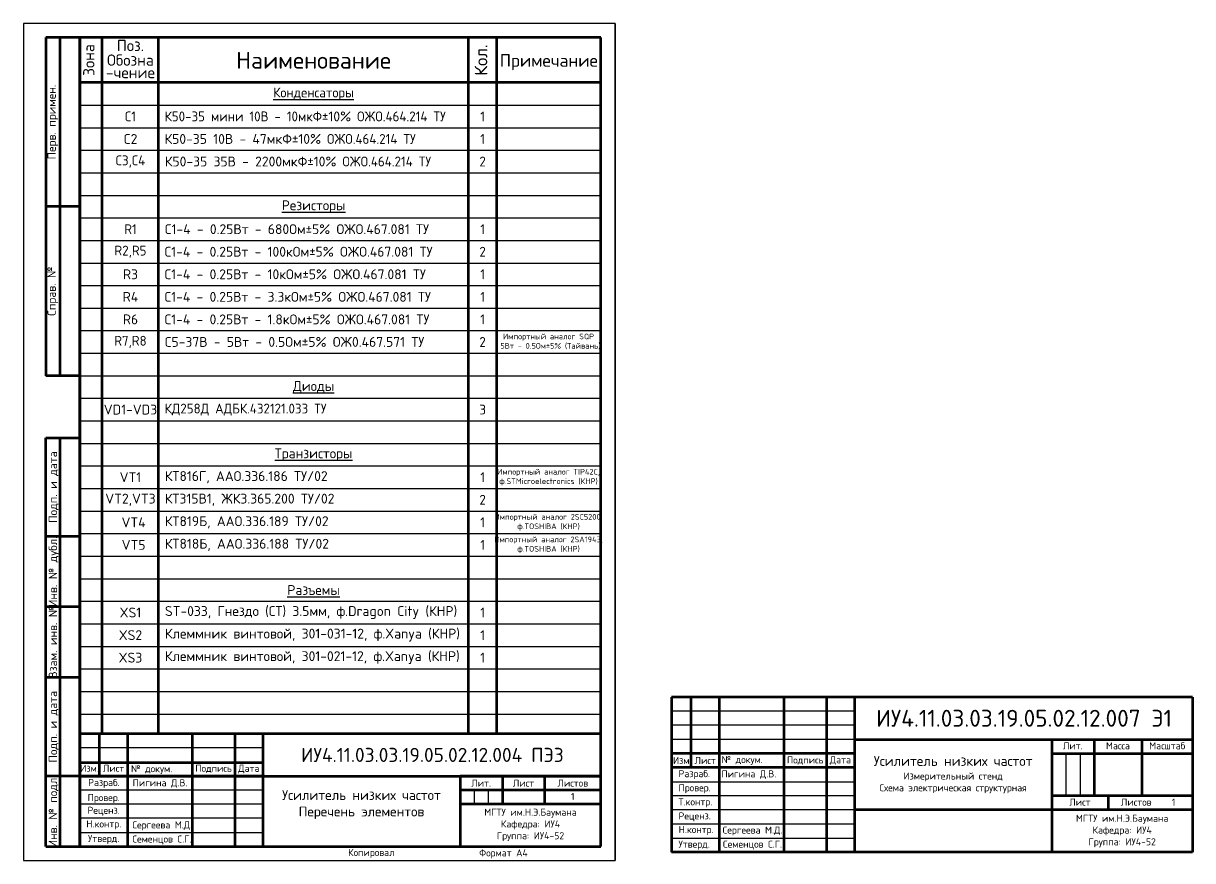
# Model space of a CAD drawing. Header units: millimetres. Extents: x 1850 to 4414, y 604 to 1491.
# Drawn here: x 1850 to 2265, y 604.5 to 901.5 of the extents above; entities that cross this region are included whole.
import ezdxf

# ---------------------------------------------------------------- set-up
doc = ezdxf.new("R2010")
doc.units = ezdxf.units.MM
doc.layers.add('Рамка сплошная толстая', color=7, linetype='Continuous', lineweight=60)
doc.layers.add('Рамка сплошная тонкая', color=7, linetype='Continuous', lineweight=30)
doc.layers.add('Текст', color=7, linetype='Continuous')
doc.styles.get("Standard").update_dxf_attribs({"font": 'isocpeur.ttf'})

msp = doc.modelspace()

# ---------------------------------------------------------------- linework, layer by layer
at = {"layer": 'Рамка сплошная толстая', "transparency": 33554684}
for p, q in [((1858, 896.5), (1858, 776.5)), ((1870, 896.5), (1858, 896.5)), ((1863, 776.5), (1863, 896.5)), ((2055, 896.5), (1870, 896.5)), ((1870, 896.5), (1870, 609.5)), ((1870, 649.5), (1870, 896.5)), ((1878, 649.5), (1878, 896.5)), ((1898, 649.5), (1898, 896.5)), ((2008, 649.5), (2008, 896.5)), ((2018, 649.5), (2018, 896.5)), ((2055, 609.5), (2055, 896.5)), ((2055, 880.5), (1870, 880.5)), ((1870, 836.5), (1858, 836.5)), ((1870, 776.5), (1858, 776.5)), ((1858, 609.5), (1858, 754.5)), ((1858, 754.5), (1870, 754.5)), ((1863, 609.5), (1863, 754.5)), ((1870, 719.5), (1858, 719.5)), ((1870, 694.5), (1858, 694.5)), ((1870, 669.5), (1858, 669.5)), ((1870, 664.5), (1870, 609.5)), ((2080, 662.5), (2080, 607.5)), ((2265, 662.5), (2080, 662.5)), ((2087, 637.5), (2087, 662.5)), ((2097, 662.5), (2097, 607.5)), ((2120, 607.5), (2120, 662.5)), ((2135, 662.5), (2135, 607.5)), ((2145, 662.5), (2145, 607.5)), ((2265, 662.5), (2265, 607.5)), ((2055, 649.5), (1870, 649.5)), ((1935, 649.5), (1870, 649.5)), ((1870, 609.5), (1870, 649.5)), ((1877, 634.5), (1877, 649.5)), ((1887, 649.5), (1887, 609.5)), ((1910, 609.5), (1910, 649.5)), ((1925, 649.5), (1925, 609.5)), ((1935, 649.5), (1935, 609.5)), ((2145, 647.5), (2265, 647.5)), ((2215, 647.5), (2215, 607.5)), ((2230, 647.5), (2230, 627.5)), ((2247, 647.5), (2247, 627.5)), ((1935, 639.24), (1870, 639.24)), ((2145, 642.5), (2080, 642.5)), ((2215, 642.5), (2265, 642.5)), ((2145, 637.5), (2080, 637.5)), ((1870, 634.5), (1858, 634.5)), ((1870, 634.5), (1935, 634.5)), ((1935.61, 634.5), (1870.61, 634.5)), ((1935, 634.5), (2055, 634.5)), ((2005, 634.5), (2005, 609.5)), ((2055, 634.5), (2005, 634.5)), ((2020, 634.5), (2020, 624.5)), ((2035, 634.5), (2035, 624.5)), ((2055, 629.5), (2005, 629.5)), ((2265, 627.5), (2215, 627.5)), ((2235, 627.5), (2235, 622.5)), ((2055, 624.5), (2005, 624.5)), ((2265, 622.5), (2145, 622.5)), ((1858, 609.5), (2055, 609.5)), ((2265, 607.5), (2080, 607.5))]:
    msp.add_line(p, q, dxfattribs=at)
at = {"layer": 'Рамка сплошная тонкая', "transparency": 33554684}
for p, q in [((2060, 901.5), (1850, 901.5)), ((1850, 901.5), (1850, 604.5)), ((2060, 604.5), (2060, 901.5)), ((2060, 901.5), (2060, 604.5)), ((1870, 872.5), (2055, 872.5)), ((1870, 864.5), (2055, 864.5)), ((1870, 856.5), (2055, 856.5)), ((1870, 848.5), (2055, 848.5)), ((1870, 840.5), (2055, 840.5)), ((1870, 832.5), (2055, 832.5)), ((1870, 824.5), (2055, 824.5)), ((1870, 816.5), (2055, 816.5)), ((1870, 808.5), (2055, 808.5)), ((1870, 800.5), (2055, 800.5)), ((1870, 792.5), (2055, 792.5)), ((1870, 784.5), (2055, 784.5)), ((1870, 776.5), (2055, 776.5)), ((1870, 768.5), (2055, 768.5)), ((1870, 760.5), (2055, 760.5)), ((1870, 752.5), (2055, 752.5)), ((1870, 744.5), (2055, 744.5)), ((1870, 736.5), (2055, 736.5)), ((1870, 728.5), (2055, 728.5)), ((1870, 720.5), (2055, 720.5)), ((1870, 712.5), (2055, 712.5)), ((1870, 704.5), (2055, 704.5)), ((1870, 696.5), (2055, 696.5)), ((1870, 688.5), (2055, 688.5)), ((1870, 680.5), (2055, 680.5)), ((1870, 672.5), (2055, 672.5)), ((1870, 664.5), (2055, 664.5)), ((1870, 656.5), (2055, 656.5)), ((2145, 657.5), (2080, 657.5)), ((2145, 652.5), (2080, 652.5)), ((2145, 647.5), (2080, 647.5)), ((1935, 644.5), (1870, 644.5)), ((2219.99, 642.29), (2219.99, 627.5)), ((2225.07, 642.29), (2225.07, 627.5)), ((2080, 632.5), (2145, 632.5)), ((1935, 629.5), (1870, 629.5)), ((2010, 629.5), (2010, 624.5)), ((2015, 629.5), (2015, 624.5)), ((2145, 627.5), (2080, 627.5)), ((1935, 624.5), (1870, 624.5)), ((1935, 619.5), (1870, 619.5)), ((2145, 622.5), (2080, 622.5)), ((1870, 614.5), (1935, 614.5)), ((1850, 604.5), (2060, 604.5))]:
    msp.add_line(p, q, dxfattribs=at)
for points in [[(2080, 617.5), (2145, 617.5)], [(2080, 612.5), (2145, 612.5)]]:
    msp.add_lwpolyline(points, dxfattribs=at)

# ---------------------------------------------------------------- texts
at = {"layer": 'Текст', "color": 0, "transparency": 33554684, "attachment_point": 1, "rotation": 90}
for s, width, heights, insert, char_height in [('\\pxqc;Зона', 16, [6.79], (1871.21, 880.5), 4), ('\\pxqc;Кол.', 16, [0], (2010.18, 880.5), 4.5), ('\\pxqc;Перв. примен.', 60, [0], (1858.52, 836.5), 3), ('\\pxqc;Справ. №', 60, [0], (1858.52, 776.5), 3), ('\\pxqc;Подп. и дата', 35, [0], (1858.99, 719.5), 3), ('\\pxqc;Инв. № дубл.', 25, [0], (1858.99, 694.5), 3), ('\\pxqc;Взам. инв. №', 25, [0], (1858.99, 669.5), 3), ('\\pxqc;Подп. и дата', 35, [0], (1858.99, 634.5), 3), ('\\pxqc;Инв. № подл.', 25, [0], (1858.99, 609.5), 3)]:
    msp.add_mtext_dynamic_manual_height_columns(s, width=width, gutter_width=17.5, heights=heights, dxfattribs=dict(at, insert=insert, char_height=char_height))
at = {"layer": 'Текст', "color": 0, "transparency": 33554684}
for s, width, gutter_width, heights, insert, char_height, attachment_point in [('\\pxqc;Поз.', 20, 20, [0], (1878, 895.65), 4, 1), ('\\pxqc;Обозна', 20, 20, [0], (1878, 890.48), 4, 1), ('\\pxqc;Наименование', 110, 20, [0], (1898, 891.42), 6, 1), ('\\pxqc;Примечание', 37, 20, [0], (2018, 890.6), 4.5, 1), ('\\pxqc;-чение', 20, 20, [0], (1878, 886.06), 4, 1), ('\\pxqc;{\\fGOST type B|b0|i0|c204|p34;\\LКонденсаторы}', 110, 8, [6.5], (1898, 876.5), 3.5, 4), ('\\pxqc;{\\fGOST type B|b0|i0|c204|p0;С1}', 20, 8, [0], (1878, 868.5), 3.5, 4), ('\\pxql;{\\fGOST type B|b0|i0|c204|p34; К50-35 мини 10В - 10мкФ±}10%{\\fGOST type B|b0|i0|c204|p34; ОЖО.464.214 ТУ}', 110, 8, [6.5], (1898, 868.5), 3.5, 4), ('\\pxqc;{\\fGOST type B|b0|i0|c204|p0;1}', 10, 8, [0], (2008, 868.5), 3.5, 4), ('\\pxqc;C2', 20, 8, [0], (1878, 860.5), 3.5, 4), ('\\pxql;{\\fGOST type B|b0|i0|c204|p34; }К50-35 10В - 47мкФ{\\fGOST type B|b0|i0|c204|p34;±}10%{\\fGOST type B|b0|i0|c204|p34; ОЖО.464.214 ТУ}', 110, 8, [6.03], (1898, 860.5), 3.5, 4), ('\\pxqc;{\\fGOST type B|b0|i0|c204|p0;1}', 10, 8, [0], (2008, 860.5), 3.5, 4), ('\\pxqc;{\\fGOST type B|b0|i0|c204|p34;С3,С4}', 20, 8, [0], (1878, 852.5), 3.5, 4), (' К50-35 35В - 2200мкФ{\\fGOST type B|b0|i0|c204|p34;±}10%{\\fGOST type B|b0|i0|c204|p34; ОЖО.464.214 ТУ} ', 110, 8, [6.5], (1898, 852.5), 3.5, 4), ('\\pxqc;{\\fGOST type B|b0|i0|c204|p34;2}', 10, 8, [0], (2008, 852.5), 3.5, 4), ('\\pxqc;{\\LРезисторы}', 110, 8, [6.5], (1898, 836.5), 3.5, 4), ('\\pxqc;{\\fGOST type B|b0|i0|c0|p34;R1}', 20, 8, [0], (1878, 828.5), 3.5, 4), (' С1-4 - 0.25Вт - 680Ом{\\fGOST type B|b0|i0|c204|p34;±}5% ОЖО.467.081 ТУ', 110, 8, [6.5], (1898, 828.5), 3.5, 4), ('\\pxqc;{\\fGOST type B|b0|i0|c204|p0;1}', 10, 8, [0], (2008, 828.5), 3.5, 4), ('\\pxqc;{\\fGOST type B|b0|i0|c0|p34;R2,R5}', 20, 8, [0], (1878, 820.5), 3.5, 4), ('\\pxql;{\\fGOST type B|b0|i0|c204|p34; }С1-4 - 0.25Вт - 100кОм{\\fGOST type B|b0|i0|c204|p34;±}5% ОЖО.467.081 ТУ', 110, 8, [6.5], (1898, 820.5), 3.5, 4), ('\\pxqc;{\\fGOST type B|b0|i0|c204|p34;2}', 10, 8, [0], (2008, 820.5), 3.5, 4), ('\\pxqc;R3', 20, 8, [0], (1878, 812.5), 3.5, 4), ('\\pxql;{\\fGOST type B|b0|i0|c204|p34; }С1-4 - 0.25Вт - 10кОм{\\fGOST type B|b0|i0|c204|p34;±}5% ОЖО.467.081 ТУ', 110, 8, [6.5], (1898, 812.5), 3.5, 4), ('\\pxqc;{\\fGOST type B|b0|i0|c204|p0;1}', 10, 8, [0], (2008, 812.5), 3.5, 4), ('\\pxqc;R4', 20, 8, [0], (1878, 804.5), 3.5, 4), ('\\pxql;{\\fGOST type B|b0|i0|c204|p34; }С1-4 - 0.25Вт - 3.3кОм{\\fGOST type B|b0|i0|c204|p34;±}5% ОЖО.467.081 ТУ', 110, 8, [6.5], (1898, 804.5), 3.5, 4), ('\\pxqc;{\\fGOST type B|b0|i0|c204|p0;1}', 10, 8, [0], (2008, 804.5), 3.5, 4), ('\\pxqc;R6', 20, 8, [0], (1878, 796.5), 3.5, 4), ('\\pxql;{\\fGOST type B|b0|i0|c204|p34; }С1-4 - 0.25Вт - 1.8кОм{\\fGOST type B|b0|i0|c204|p34;±}5% ОЖО.467.081 ТУ', 110, 8, [6.5], (1898, 796.5), 3.5, 4), ('\\pxqc;{\\fGOST type B|b0|i0|c204|p34;1}', 10, 8, [0], (2008, 796.5), 3.5, 4), ('\\pxqc;{\\fGOST type B|b0|i0|c0|p34;R7,R8}', 20, 8, [0], (1878, 788.5), 3.5, 4), ('\\pxql; С5-37В - 5Вт - 0.5Ом±5% ОЖ0.467.571 ТУ', 110, 8, [6.5], (1898, 788.5), 3.5, 4), ('\\pxqc;{\\fGOST type B|b0|i0|c204|p0;2}', 10, 8, [0], (2008, 788.5), 3.5, 4), ('\\pxqc;{\\LДиоды}', 110, 8, [6.5], (1898, 772.5), 3.5, 4), ('\\pxqc;VD1-VD3', 20, 8, [0], (1878, 764.5), 3.5, 4), ('\\pxql;{\\fGOST type B|b0|i0|c204|p34; КД258Д АДБК.432121.033 ТУ}', 110, 8, [6.5], (1898, 764.5), 3.5, 4), ('\\pxqc;3', 10, 8, [0], (2008, 764.5), 3.5, 4), ('\\pxqc;{\\LТранзисторы}', 110, 8, [6.5], (1898, 748.5), 3.5, 4), ('\\pxqc;VT1', 20, 8, [0], (1878, 740.5), 3.5, 4), ('\\pxql; КТ816Г, ААО.336.186 ТУ/02 ', 110, 8, [6.5], (1898, 740.5), 3.5, 4), ('\\pxqc;{\\fGOST type B|b0|i0|c204|p34;1}', 10, 8, [0], (2008, 740.5), 3.5, 4), ('\\pxqc;VT2,VT3', 20, 8, [0], (1878, 732.5), 3.5, 4), ('\\pxql; КТ315В1, ЖКЗ.365.200 ТУ/02 ', 110, 8, [6.5], (1898, 732.5), 3.5, 4), ('\\pxqc;{\\fGOST type B|b0|i0|c204|p0;2}', 10, 8, [0], (2008, 732.5), 3.5, 4), ('\\pxqc; VT4', 20, 8, [0], (1878, 724.5), 3.5, 4), (' КТ819Б, ААО.336.189 ТУ/02 ', 110.1861, 8, [7.99], (1898, 724.5), 3.5, 4), ('\\pxqc;1', 10, 8, [0], (2008, 724.5), 3.5, 4), ('\\pxqc; VT5', 20, 8, [0], (1878, 716.5), 3.5, 4), ('\\pxql; КТ818Б, ААО.336.188 ТУ/02', 110.1861, 8, [0], (1898, 716.5), 3.5, 4), ('\\pxqc;1', 10, 8, [0], (2008, 716.5), 3.5, 4), ('\\pxqc;{\\LРазъемы}', 110, 8, [6.5], (1898, 700.5), 3.5, 4), ('\\pxqc;XS1', 20, 8, [0], (1878, 692.5), 3.5, 4), ('\\pxql; ST-033, Гнездо (СТ) 3.5мм, ф.Dragon City (КНР)', 110, 8, [6.5], (1898, 692.5), 3.5, 4), ('\\pxqc;{\\fGOST type B|b0|i0|c204|p0;1}', 10, 8, [0], (2008, 692.5), 3.5, 4), ('\\pxqc;XS2', 20, 8, [0], (1878, 684.5), 3.5, 4), ('\\pxql; Клеммник винтовой, 301-031-12, ф.Xanya (КНР)', 110, 8, [6.5], (1898, 684.5), 3.5, 4), ('\\pxqc;{\\fGOST type B|b0|i0|c204|p34;1}', 10, 8, [0], (2008, 684.5), 3.5, 4), ('\\pxqc;XS3', 20, 8, [0], (1878, 676.5), 3.5, 4), ('\\pxql; Клеммник винтовой, 301-021-12, ф.Xanya (КНР)', 110, 8, [6.5], (1898, 676.5), 3.5, 4), ('\\pxqc;{\\fGOST type B|b0|i0|c204|p34;1}', 10, 8, [0], (2008, 676.5), 3.5, 4), ('ИУ4.11.03.03.19.05.02.12.004 ПЭ3', 120, 12.5, [0], (1995.17, 644.49), 5, 2), ('\\pxqc;Изм.', 7, 17.5, [0], (1870, 638.49), 2.5, 1), ('\\pxqc;Лист', 10, 17.5, [0], (1877, 638.49), 2.5, 1), ('\\pxi-3,l3.32143,ql,t3.32143;№ докум.', 17, 17.5, [0], (1887.4, 638.35), 2.5, 1), ('\\pxqc;Подпись', 15, 17.5, [0], (1910, 638.49), 2.5, 1), ('\\pxqc;Дата', 10, 17.5, [0], (1925, 638.49), 2.5, 1), ('\\pxqc;Разраб.', 17, 17.5, [0], (1870.09, 631.86), 2.5, 4), ('\\pxqc;Пигина Д.В.', 22.96, 17.5, [0], (1887.01, 631.86), 2.5, 4), ('\\pxqc;Лит.', 15, 17.5, [0], (2005, 632), 2.5, 4), ('\\pxqc;Лист', 15.0202, 17.5, [0], (2020, 632), 2.5, 4), ('\\pxqc;Листов', 20, 17.5, [0], (2035, 632), 2.5, 4), ('\\pxqc;Провер.', 17, 17.5, [0], (1870, 626.5), 2.5, 4), ('\\pxqc;Усилитель низких частот \\PПеречень элементов', 70, 12.5, [15.89], (1935, 629.5), 3.5, 1), ('\\pxqc;{\\fGOST type B|b0|i0|c0|p34;1}', 20, 17.5, [0], (2035, 628.49), 2.5, 1), ('\\pxqc;Реценз.', 17, 17.5, [0], (1870, 622), 2.5, 4), ('\\pxqc;МГТУ им.Н.Э.Баумана\\PКафедра: ИУ4\\PГруппа: ИУ4-52', 50, 17.5, [0], (2005, 622.92), 2.5, 1), ('\\pxqc;Н.контр.', 17, 17.5, [0], (1870.04, 617.18), 2.5, 4), (' Сергеева М.Д.', 25.1605, 17.5, [0], (1887.08, 618.41), 2.5, 1), ('\\pxqc;Утверд.', 17, 17.5, [0], (1870, 612), 2.5, 4), (' Семенцов С.Г.', 25.1605, 17.5, [0], (1887.08, 613.41), 2.5, 1), ('Копировал', 17, 17.5, [0], (1965.27, 608.63), 2.5, 1), ('\\pxqc;Формат А4', 21.3691, 17.5, [0], (2009.72, 608.49), 2.5, 1)]:
    msp.add_mtext_dynamic_manual_height_columns(s, width=width, gutter_width=gutter_width, heights=heights, dxfattribs=dict(at, insert=insert, char_height=char_height, attachment_point=attachment_point))
at = {"layer": 'Текст', "char_height": 2, "attachment_point": 1}
for s, insert in [('\\pxqc;Импортный аналог {\\C0;SQP\\P 5Вт - 0.5Ом±5% (Тайвань)}', (2017.9, 791.44)), ('\\pxqc;{\\C0;Импортный аналог TIP42C, ф.STMicroelectronics (КНР)}', (2017.9, 743.44)), ('\\pxqc;Импортный аналог {\\C0;2SC5200, ф.TOSHIBA (КНР)}', (2017.9, 727.44)), ('\\pxqc;Импортный аналог {\\C0;2SA1943, ф.TOSHIBA (КНР)}', (2017.9, 719.44))]:
    msp.add_mtext_dynamic_manual_height_columns(s, width=37, gutter_width=12.5, heights=[8], dxfattribs=dict(at, insert=insert))
at = {"layer": 'Текст', "transparency": 33554684}
for s, width, gutter_width, heights, insert, char_height, attachment_point in [('\\pxt12;ИУ4.11.03.03.19.05.02.12.007 Э1', 120, 12.5, [0], (2205.17, 655), 6, 5), ('\\pxqc;Лит.', 15, 17.5, [0], (2215, 646.49), 2.5, 1), ('\\pxqc;Масса', 17, 17.5, [0], (2230, 646.49), 2.5, 1), ('\\pxqc;Масштаб', 18, 17.5, [0], (2247, 646.49), 2.5, 1), ('\\pxqc;Изм', 7, 17.5, [0], (2080, 640), 2.5, 4), ('\\pxqc;Лист', 10, 17.5, [0], (2087, 640), 2.5, 4), ('\\pxi-3,l3.32143,ql,t3.32143;№ докум{\\fGOST type A|b0|i0|c0|p2;.}', 23, 17.5, [4.8], (2097, 640), 2.5, 4), ('\\pxqc;Подпись', 15, 17.5, [0], (2120, 640), 2.5, 4), ('\\pxqc;Дата', 10, 17.5, [0], (2135, 640), 2.5, 4), ('Усилитель низких частот\\P{\\H0.71429x;Измерительный стенд\\P\\H1.00001x;Схема электрическая структурная}', 71.5228, 12.5, [23.83], (2180, 635), 3.5, 5), ('\\pxql;Разраб.', 17, 17.5, [0], (2082.53, 635), 2.5, 4), ('Пигина Д.В.', 22.96, 17.5, [0], (2097.77, 635), 2.5, 4), ('\\pxql;Провер.', 17, 17.5, [0], (2082.53, 630), 2.5, 4), ('Т.контр.', 17, 17.5, [0], (2082.53, 625), 2.5, 4), ('\\pxqc;Лист', 20, 17.5, [0], (2215, 626.49), 2.5, 1), ('\\pxqc;Листов', 20, 17.5, [0], (2235, 626.49), 2.5, 1), ('\\pxqc;1', 20, 17.5, [0], (2248.25, 626.49), 2.5, 1), ('Реценз.', 17, 17.5, [0], (2082.55, 620), 2.5, 4), ('\\pxqc;МГТУ им.Н.Э.Баумана\\PКафедра: ИУ4\\PГруппа: ИУ4-52', 50, 17.5, [0], (2240, 615), 2.5, 5), ('\\pxql;Н.контр.', 17, 17.5, [0], (2082.57, 615.18), 2.5, 4), ('\\pxqc;Сергеева М.Д.', 23.5998, 17.5, [0], (2097, 615), 2.5, 4), ('Утверд.', 17, 17.5, [0], (2082.53, 610), 2.5, 4), ('\\pxqc;Семенцов С.Г.', 23.5998, 17.5, [0], (2097, 610), 2.5, 4)]:
    msp.add_mtext_dynamic_manual_height_columns(s, width=width, gutter_width=gutter_width, heights=heights, dxfattribs=dict(at, insert=insert, char_height=char_height, attachment_point=attachment_point))

doc.saveas('drawing.dxf')
